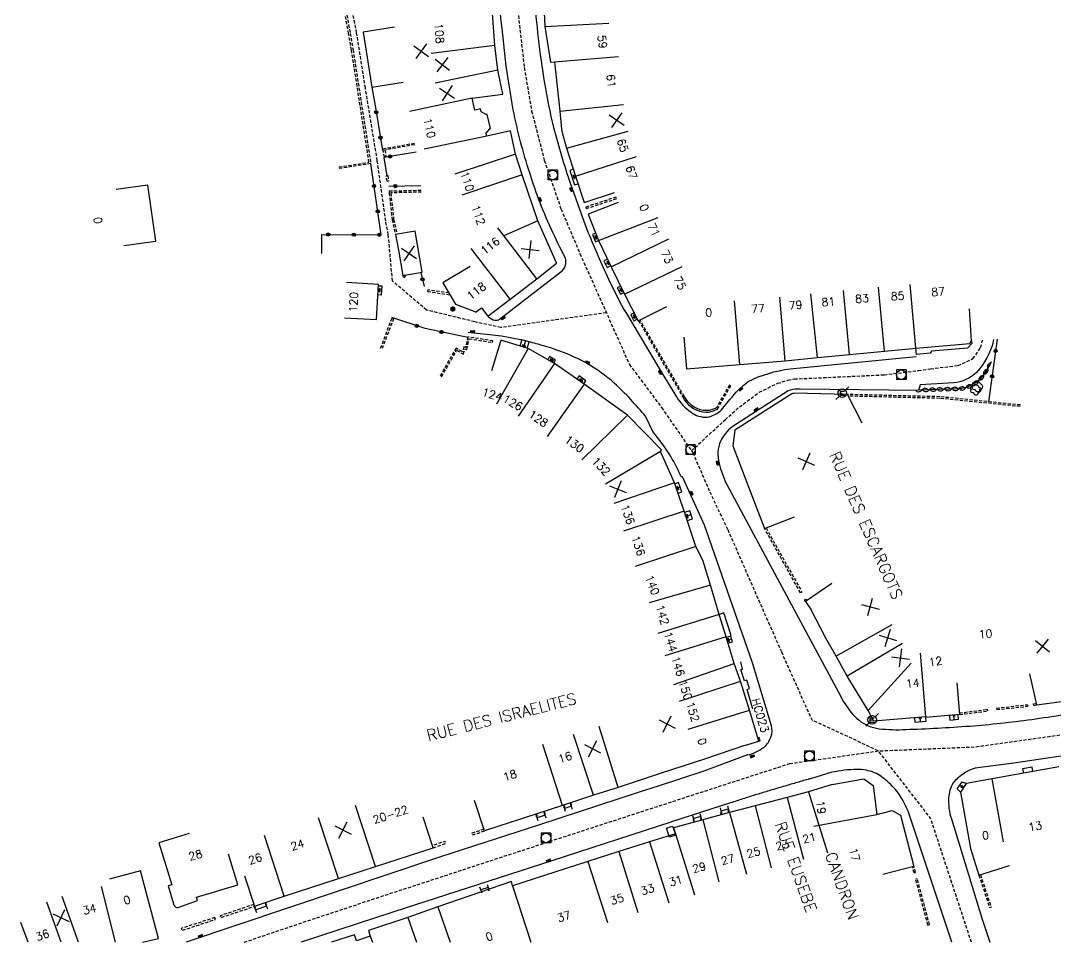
# Model space of a CAD drawing. Header units: millimetres. Extents: x 114000 to 119599, y 121000 to 124063.
# Drawn here: x 114607.8 to 114769.5, y 121000 to 121144 of the extents above; entities that cross this region are included whole.
import ezdxf
from ezdxf.enums import TextEntityAlignment as Align

# ---------------------------------------------------------------- set-up
doc = ezdxf.new("R2010")
doc.units = ezdxf.units.MM
doc.linetypes.add('DASHED', pattern=[0.75, 0.5, -0.25])
doc.layers.get('0').update_dxf_attribs({"linetype": 'CONTINUOUS'})
for name, color, linetype in [('W0001', 6, 'DASHED'), ('W0008', 7, 'CONTINUOUS'), ('W0100', 7, 'CONTINUOUS'), ('W0105', 7, 'CONTINUOUS'), ('W0112', 1, 'DASHED'), ('W0300', 7, 'CONTINUOUS'), ('W0310', 3, 'CONTINUOUS'), ('W0322', 7, 'CONTINUOUS'), ('W0334', 7, 'CONTINUOUS'), ('W0400', 7, 'CONTINUOUS'), ('W0420', 7, 'CONTINUOUS'), ('W0471', 7, 'CONTINUOUS'), ('W0984', 7, 'CONTINUOUS'), ('W0989', 7, 'CONTINUOUS'), ('W0991', 7, 'CONTINUOUS'), ('W1102', 7, 'CONTINUOUS'), ('W1471', 7, 'CONTINUOUS')]:
    doc.layers.add(name, color=color, linetype=linetype)
doc.styles.get("Standard").update_dxf_attribs({"font": 'romans.shx', "width": 0.85})

# ---------------------------------------------------------------- blocks, each defined once
blk = doc.blocks.new('T400')
for p, q in [((-0.15, 0.3), (0.15, 0.3)), ((-0.15, -0.25), (-0.15, 0.3)), ((-0.15, 0.15), (0.15, 0.15)), ((-0.15, 0), (0.15, 0)), ((0.15, 0.3), (0.15, -0.25)), ((-0.15, -0.15), (0.15, -0.15)), ((-0.15, -0.25), (-0.15, -0.3)), ((-0.15, -0.3), (0.15, -0.3)), ((0.15, -0.3), (0.15, -0.25))]:
    blk.add_line(p, q)
blk = doc.blocks.new('T420')
for p, q in [((0.75, 0.75), (-0.75, 0.75)), ((-0.75, 0.75), (-0.75, -0.75)), ((0.75, 0.75), (0.75, -0.75)), ((0.75, -0.75), (-0.75, -0.75))]:
    blk.add_line(p, q)
blk.add_ellipse((0, 0), major_axis=(-0.53, 0.53), ratio=1, start_param=3.926991, end_param=10.210176)
blk = doc.blocks.new('T300')
for p, q in [((-0.8, 0.51), (-0.86, 0.34)), ((-0.86, 0.34), (-0.86, 0.17)), ((-0.86, 0.17), (-0.74, 0.06)), ((-0.69, 0.63), (-0.8, 0.51)), ((-0.8, -0.06), (-0.74, 0.06)), ((-0.74, 0.06), (-0.69, 0.11)), ((-0.57, 0.69), (-0.69, 0.63)), ((-0.46, 0.69), (-0.57, 0.69)), ((-0.29, 0.63), (-0.46, 0.69)), ((-0.29, 0.63), (-0.17, 0.74)), ((-0.23, 0.57), (-0.29, 0.63)), ((-0.17, 0.74), (-0.06, 0.8)), ((-0.06, 0.8), (0.06, 0.8)), ((0.06, 0.8), (0.23, 0.74)), ((0.23, 0.74), (0.34, 0.63)), ((0.34, 0.63), (0.4, 0.51)), ((0.46, 0.46), (0.34, 0.46)), ((0.4, 0.51), (0.4, 0.46)), ((0.57, 0.4), (0.46, 0.46)), ((0.57, 0.4), (0.69, 0.29)), ((0.69, 0.29), (0.74, 0.17)), ((0.74, 0.06), (0.69, -0.17)), ((0.74, 0.17), (0.74, 0.06)), ((-0.8, -0.17), (-0.8, -0.06)), ((-0.8, -0.23), (-0.8, -0.17)), ((-0.74, -0.34), (-0.8, -0.23)), ((-0.69, -0.4), (-0.74, -0.34)), ((-0.51, -0.46), (-0.69, -0.4)), ((-0.4, -0.46), (-0.51, -0.46)), ((-0.4, -0.46), (-0.34, -0.46)), ((-0.34, -0.46), (-0.34, -0.4)), ((-0.34, -0.51), (-0.34, -0.46)), ((-0.29, -0.63), (-0.34, -0.51)), ((-0.17, -0.74), (-0.29, -0.63)), ((-0.06, -0.8), (-0.17, -0.74)), ((0.06, -0.8), (-0.06, -0.8)), ((0.17, -0.74), (0.06, -0.8)), ((0.23, -0.69), (0.17, -0.74)), ((0.29, -0.46), (0.23, -0.46)), ((0.29, -0.63), (0.23, -0.69)), ((0.46, -0.4), (0.29, -0.46)), ((0.34, -0.51), (0.29, -0.63)), ((0.34, -0.51), (0.34, -0.46)), ((0.57, -0.34), (0.46, -0.4)), ((0.63, -0.29), (0.57, -0.34)), ((0.69, -0.17), (0.63, -0.29))]:
    blk.add_line(p, q)
blk = doc.blocks.new('T471')
for p, q in [((-0.333334, 0.333334), (-0.333334, -0.333334)), ((-0.333334, 0.333334), (0.333334, 0.333334)), ((-0.333334, 0), (0, 0)), ((0.500001, 0.500001), (1.000002, 1.000002)), ((-0.500001, -0.500001), (-1.000002, -1.000002)), ((-0.333334, -0.333334), (0.333334, -0.333334))]:
    blk.add_line(p, q)
blk.add_ellipse((0, 0), major_axis=(0.471405, 0.471405), ratio=1, start_param=5.4977871438, end_param=11.780972451)
blk = doc.blocks.new('t991o')
at = {"color": 0, "linetype": 'Continuous'}
for p, q in [((-1, 1), (1, -1)), ((-1, -1), (1, 1))]:
    blk.add_line(p, q, dxfattribs=at)
blk = doc.blocks.new('t322o')
at = {"color": 0, "linetype": 'Continuous'}
for radius in [0.25, 0.15]:
    blk.add_circle((0, 0), radius, dxfattribs=at)
blk = doc.blocks.new('t310o')
at = {"color": 0, "linetype": 'Continuous'}
for centre, start, end in [((-0.5, 0.38), 216.8699, 323.1304), ((0.5, -0.37), 36.8699, 143.1303)]:
    blk.add_arc(centre, 0.625, start, end, dxfattribs=at)
blk = doc.blocks.new('t105o')
for p, q in [((-0.5, 0), (0.5, 0)), ((0.5, 0), (0.2, 0.1)), ((0.5, 0), (0.2, -0.1))]:
    blk.add_line(p, q)
blk = doc.blocks.new('T1471')
at = {"color": 0, "linetype": 'Continuous', "flags": 128}
blk.add_lwpolyline([(-0.75, -0.5), (-0.75, 0.5), (0.75, 0.5), (0.75, -0.5), (-0.75, -0.5)], dxfattribs=at)

msp = doc.modelspace()

# ---------------------------------------------------------------- linework, layer by layer
at = {"layer": 'W0001'}
for points in [[(114668.13, 121265.54), (114676.34, 121242.29), (114681.08, 121225.65), (114682.6, 121214.61), (114684.46, 121200.29), (114685.09, 121192.9), (114685.18, 121184.49), (114685.06, 121173.25), (114685.07, 121153.05), (114685.42, 121146.24), (114686.5, 121136.63), (114687.66, 121129.85), (114689.64, 121122.15), (114692.25, 121114.54), (114695.21, 121107.57), (114702.93, 121090.26), (114707.95, 121083.53), (114712.83, 121076.49), (114715.47, 121070.39), (114718.28, 121064.48), (114724.65, 121049.95), (114726.68, 121045.41)], [(114699.33, 121098.33), (114682.85, 121096.01), (114678.76, 121096.93), (114671.22, 121098.76), (114665.92, 121103.31), (114665.27, 121110.53), (114664.86, 121112.67), (114663.55, 121122.1), (114661.69, 121133.46), (114660.32, 121142.07), (114659.33, 121147.16), (114658.38, 121152.35), (114657.33, 121156.76), (114657, 121158.58), (114655.66, 121171.33)], [(114712.64, 121076.77), (114717.88, 121081.63), (114720.12, 121083.63), (114723.22, 121085.92), (114726.08, 121087.32), (114727.68, 121087.82), (114728.7, 121088), (114742.71, 121088.64), (114748.05, 121089.3), (114749.96, 121089.6), (114754.29, 121090.09), (114756.6, 121091.17), (114757.79, 121092.9), (114758.1, 121094.06)]]:
    msp.add_lwpolyline(points, dxfattribs=at)
at = {"layer": 'W0001', "flags": 128}
for points in [[(114727.96, 121027.91), (114741.81, 121029.9), (114756.81, 121030.52), (114776.63, 121033.3), (114801.9, 121039.5), (114819.62, 121045.46), (114832.64, 121048.63), (114827.87, 121073.14), (114827.87, 121073.14)], [(114756.35, 121000), (114749.98, 121019.38), (114741.81, 121029.9), (114731.46, 121034.73), (114726.68, 121045.41), (114726.68, 121045.41)], [(114642.75, 121000), (114648.79, 121002.06), (114663.4, 121006.91), (114686.69, 121014.53), (114713.79, 121023.33), (114727.96, 121027.91)]]:
    msp.add_lwpolyline(points, dxfattribs=at)
at = {"layer": 'W0008', "flags": 128}
for points in [[(114680.83, 121097.81), (114680.9, 121097.71, 0.1333), (114681.91, 121097.17, 0.1913), (114682.65, 121097.35), (114692.23, 121104.73, 0.1614), (114692.94, 121105.77, 0.1061), (114692.95, 121106.86, -0.026124), (114688.74, 121116.1, -0.0073), (114687.36, 121120.18, -0.0293), (114684.79, 121130.01, -0.0141), (114683.57, 121137.82), (114683.03, 121142.73, -0.0119), (114682.46, 121149.2, -0.012), (114682.29, 121155.78), (114682.27, 121173.08, 0.1086), (114681.46, 121175.64, 0.1597), (114680.14, 121176.71, 0.1355), (114678.73, 121176.76), (114662.38, 121173.15, 0.0319), (114660.4, 121172.57, 0.0164), (114658.13, 121171.64)], [(114688.04, 121147.9, 0.0138), (114688.7, 121141.24, 0.0312), (114691.07, 121127.28, 0.0172), (114693.71, 121118.48), (114695.38, 121113.79), (114696.44, 121110.95, 0.0087), (114699.67, 121103.59, 0.0259), (114702.46, 121098.21), (114707.91, 121089.12), (114710.27, 121085.22, 0.1133), (114712.56, 121082.81, 0.1686), (114715.07, 121082.01, 0.1287), (114717.34, 121083.2), (114718.64, 121084.78, -0.0645), (114721.5, 121087.61, -0.0856), (114728.04, 121089.57), (114747.73, 121091.51)], [(114686.11, 121094.07, 0.000542), (114685.92, 121094.12), (114682.95, 121094.69), (114677.76, 121095.23)], [(114722.15, 121043.64), (114714.65, 121065.18), (114711.22, 121072.71), (114711.06, 121072.65, 0.0237), (114709.4, 121075.89, 0.0313), (114706.59, 121079.81), (114705.51, 121082.07, 0.0351), (114700.56, 121087.36, 0.0516), (114696.37, 121090.38, 0.0587), (114689.57, 121093.16, 0.006982), (114687.2, 121093.8)], [(114759.81, 121094.18), (114759.77, 121093.86, -0.1167), (114757.15, 121089.02, -0.173), (114753.57, 121087.38), (114748.37, 121087.09), (114748.08, 121086.21)], [(114748.08, 121086.21), (114729.62, 121086.4, 0.075366), (114728.06, 121086.26, 0.0751), (114727.73, 121086.12), (114718.96, 121080.52, 0.0936), (114717.14, 121078.29, 0.1551), (114716.93, 121074.81, 0.056), (114718.15, 121071.5), (114731.21, 121047.17)], [(114731.21, 121047.17), (114735.94, 121038.4, 0.0598), (114737.8, 121035.64, 0.1268), (114740.65, 121033.65, 0.0566), (114742.39, 121033.31, 0.0347), (114746.71, 121033.27, 0.0109), (114756.67, 121033.83, 0.0145), (114766.37, 121034.91, 0.0104), (114776.59, 121036.59, 0.0149), (114788.17, 121039.02, 0.0109), (114798.08, 121041.73, 0.0137), (114809.6, 121045.36), (114818.5, 121048.5, 0.0577), (114819.75, 121049.09, 0.1013), (114821.2, 121050.52, 0.0731), (114822.27, 121052.97, 0.0521), (114824.15, 121062.82, 0.0268), (114824.45, 121070.65, 0.0283), (114824.27, 121073.81, 0.0258), (114823.59, 121077.22), (114823.59, 121077.22)], [(114721.39, 121029.26, 0.0966), (114723.93, 121030.45, 0.1344), (114725.03, 121032.06, 0.1557), (114725.11, 121033.82), (114722.15, 121043.64), (114722.15, 121043.64)], [(114874.78, 121023.73), (114860.28, 121031.77), (114847.38, 121038.85, 0.0406), (114842.2, 121041.06, 0.0268), (114837.05, 121042.62, 0.035), (114829.61, 121043.74, 0.0943), (114824.57, 121043.55), (114820.74, 121042.42, 0.0088), (114805.73, 121037.27, -0.0146), (114794.48, 121033.97, -0.0284), (114776.67, 121030.01), (114762.98, 121027.96), (114756.96, 121027.21, 0.1439), (114753.47, 121024.85, 0.1205), (114752.79, 121022.56, 0.0947), (114753.22, 121019.28), (114757.98, 121003.79), (114759.24, 121000)], [(114753.28, 121000), (114746.77, 121019.55, 0.0725), (114745.13, 121023.05, 0.0579), (114743.22, 121025.11, 0.0767), (114741.23, 121026.49, 0.1013), (114738.51, 121027, 0.0451), (114734.54, 121026.56), (114734.54, 121026.56)]]:
    msp.add_lwpolyline(points, format="xyb", dxfattribs=at)
for points in [[(114722.23, 121036.4), (114721.33, 121039.51), (114721.69, 121039.67), (114721.28, 121040.95), (114720.92, 121040.86), (114720.36, 121042.6), (114720.62, 121042.68), (114720.33, 121043.79), (114720.33, 121043.79)], [(114721.39, 121029.26), (114714.57, 121026.75), (114707.59, 121024.46), (114704.44, 121023.44), (114688.88, 121018.37), (114673.43, 121013.37), (114633.71, 121000)], [(114734.54, 121026.56), (114731.21, 121025.54), (114731.08, 121025.51), (114730.84, 121025.45), (114730.6, 121025.38), (114730.35, 121025.31), (114730.11, 121025.25), (114729.86, 121025.18), (114729.62, 121025.11), (114729.38, 121025.04), (114729.13, 121024.97), (114728.89, 121024.9), (114728.65, 121024.82), (114728.41, 121024.75), (114728.16, 121024.68), (114727.92, 121024.61), (114727.68, 121024.54), (114727.44, 121024.46), (114727.19, 121024.39), (114726.95, 121024.32), (114726.71, 121024.25), (114726.46, 121024.18), (114726.22, 121024.11), (114725.98, 121024.04), (114725.73, 121023.96), (114725.49, 121023.89), (114725.25, 121023.82), (114725.01, 121023.75), (114724.76, 121023.68), (114724.52, 121023.6), (114724.28, 121023.53), (114724.04, 121023.46), (114723.79, 121023.38), (114723.55, 121023.31), (114723.31, 121023.23), (114723.07, 121023.16), (114722.82, 121023.08), (114722.58, 121023.01), (114722.34, 121022.93), (114722.1, 121022.86), (114721.86, 121022.78), (114721.62, 121022.71), (114721.37, 121022.63), (114721.13, 121022.55), (114720.89, 121022.48), (114720.65, 121022.4), (114720.41, 121022.32), (114720.17, 121022.24), (114719.93, 121022.17), (114719.69, 121022.09), (114719.44, 121022.01), (114719.2, 121021.93), (114718.96, 121021.85), (114718.72, 121021.77), (114709.52, 121018.8), (114709.52, 121018.8), (114709.41, 121018.76), (114690.82, 121012.73), (114666.15, 121004.74), (114651.67, 121000)]]:
    msp.add_lwpolyline(points, dxfattribs=at)
at = {"layer": 'W0100'}
for p, q in [((114753.6, 121035.49), (114753.46, 121035.22)), ((114753.66, 121034.79), (114753.6, 121035.49)), ((114753.6, 121035.49), (114753.79, 121035.25)), ((114748.35, 121035.15), (114748.15, 121034.91)), ((114748.4, 121034.47), (114748.35, 121035.15)), ((114748.35, 121035.15), (114748.58, 121034.95)), ((114754.54, 121024.52), (114755.1, 121024.15)), ((114755.07, 121024.11), (114754.69, 121024.19)), ((114755.1, 121024.15), (114754.92, 121024.49))]:
    msp.add_line(p, q, dxfattribs=at)
at = {"layer": 'W0100', "flags": 128}
for points in [[(114689.45, 121148.52), (114689.74, 121143.03), (114690.6, 121137.46), (114691.24, 121137.53), (114692.05, 121129.81), (114692.33, 121126.99), (114692.41, 121126.52), (114693.08, 121124.06), (114694.5, 121119.65), (114695.85, 121115.57), (114700.6, 121117.13)], [(114678.08, 121105.58), (114673.79, 121103.02), (114675.79, 121099.67), (114678.81, 121098.51), (114678.88, 121098.42), (114679.85, 121099.12), (114680.83, 121097.81), (114684.28, 121100.44), (114688.46, 121103.66), (114691.55, 121106.09), (114691.52, 121106.14), (114688.62, 121112.72), (114686.2, 121119.89), (114685.16, 121123.11), (114684.35, 121126.75), (114680.67, 121125.9), (114680.57, 121126.37), (114681.11, 121127.07), (114681.23, 121127.12), (114680.97, 121128.23), (114680.71, 121129.33), (114680.58, 121129.33), (114679.78, 121129.72), (114679.66, 121130.18), (114678.78, 121129.97), (114678.37, 121131.87), (114683.15, 121132.46), (114682.39, 121136.21), (114681.91, 121140.08), (114681.54, 121145.09)], [(114666.26, 121142.94), (114661.32, 121142.16), (114662.67, 121133.59), (114667.61, 121134.36)], [(114694.15, 121120.75), (114693.63, 121120.58), (114694.37, 121118.33), (114694.88, 121118.5)], [(114623.98, 121108.86), (114628.93, 121109.54), (114627.73, 121118.29), (114622.78, 121117.61)], [(114701.17, 121115.55), (114696.51, 121113.75), (114698.11, 121109.61), (114700.1, 121105.53), (114702.18, 121101.22), (114704.29, 121097.06), (114708.75, 121099.32)], [(114669.47, 121111.1), (114666.39, 121110.56), (114666.85, 121108.13), (114667.52, 121104.15), (114670.58, 121104.68), (114669.47, 121111.1)], [(114697.66, 121110.78), (114697.15, 121110.58), (114697.61, 121109.43), (114698.11, 121109.62)], [(114699.52, 121106.72), (114698.95, 121106.44), (114699.44, 121105.43), (114700.02, 121105.71)], [(114658.42, 121097.57), (114663.41, 121097.26), (114663.74, 121102.76), (114658.75, 121103.06)], [(114663.65, 121101.2), (114664.21, 121101.16), (114664.32, 121102.47), (114663.73, 121102.5)], [(114701.58, 121102.48), (114701.04, 121102.22), (114701.54, 121101.23), (114702.06, 121101.48)], [(114711.43, 121094.54), (114711.83, 121089.56), (114720.17, 121090.24), (114727.26, 121090.82), (114732.33, 121091.36), (114737.31, 121091.84), (114742.79, 121092.35), (114747.65, 121092.79), (114756.12, 121093.53), (114756.39, 121093.95), (114756.05, 121098.93)], [(114703.66, 121098.3), (114703.14, 121098.03), (114703.64, 121097.08), (114704.15, 121097.34)], [(114719.3, 121043.55), (114718.02, 121047.71), (114716.93, 121051.21), (114715.6, 121055.81), (114714.38, 121059.71), (114713.31, 121061.85), (114711.49, 121067.36), (114709.99, 121071.77), (114707.81, 121076.69), (114707.96, 121076.91), (114702.65, 121082.35), (114695.88, 121087.17), (114691.25, 121090.4), (114687.1, 121092.74), (114682.84, 121094.04), (114682.78, 121093.83), (114681.38, 121089.26)], [(114686.97, 121092.78), (114687.28, 121093.78), (114686.12, 121094.1), (114685.82, 121093.13)], [(114691.15, 121090.45), (114691.41, 121090.91), (114690.44, 121091.48), (114690.17, 121091.01)], [(114695.79, 121087.23), (114696.13, 121087.72), (114695.07, 121088.46), (114694.72, 121087.98)], [(114710.53, 121070.17), (114711.1, 121070.36), (114710.61, 121071.81), (114710.04, 121071.61)], [(114711.98, 121065.88), (114712.76, 121066.14), (114712.35, 121067.39), (114711.56, 121067.13)], [(114754.08, 121040.55), (114754.5, 121035.57), (114749.25, 121035.12), (114749.25, 121035.23), (114741.13, 121034.53), (114740.21, 121036.22), (114736.97, 121041.59), (114735.21, 121044.69), (114733.62, 121047.52), (114731.31, 121051.95), (114731.31, 121051.95)], [(114718.33, 121046.71), (114719.04, 121046.93), (114718.77, 121047.84), (114718.05, 121047.62)], [(114765.41, 121041.96), (114766.5, 121037.08), (114770.86, 121037.66), (114776.16, 121038.36), (114782.82, 121039.23), (114787.53, 121040.52), (114786.21, 121045.34), (114786.21, 121045.34)], [(114720.89, 121030.73), (114723.14, 121031.42), (114721.67, 121036.24), (114720.27, 121040.77), (114719.3, 121043.55), (114719.3, 121043.55)], [(114752.92, 121035.43), (114752.98, 121034.71), (114754.34, 121034.87), (114754.29, 121035.55), (114754.29, 121035.55)], [(114747.45, 121035.07), (114747.51, 121034.39), (114749.3, 121034.56), (114749.25, 121035.12), (114749.25, 121035.12)], [(114720.89, 121030.73), (114714.64, 121028.62), (114707.73, 121026.35), (114701.19, 121024.17), (114697.34, 121022.97), (114692.49, 121021.37), (114680.29, 121017.39), (114678.74, 121022.15)], [(114723.17, 121031.4), (114723.36, 121031.47), (114723.2, 121031.97), (114723.01, 121031.9), (114723.17, 121031.4), (114723.17, 121031.4)], [(114770.01, 121027.41), (114759.6, 121025.54), (114755.53, 121024.8), (114754.65, 121023.46), (114756.21, 121014.65), (114757.51, 121010.49), (114762.28, 121011.98), (114762.28, 121011.98)], [(114765.96, 121026.68), (114765.84, 121027.36), (114764.34, 121027.11), (114764.47, 121026.41), (114764.47, 121026.41)], [(114734.62, 121024.66), (114730.9, 121023.51), (114727.58, 121022.64), (114722.55, 121021.33), (114718.55, 121020.28), (114709.81, 121017.87), (114710.11, 121016.95), (114706.07, 121015.69), (114701.26, 121014.18), (114696.41, 121012.6), (114684.69, 121008.81), (114684.49, 121009.5), (114673, 121005.54), (114673, 121005.52), (114668.3, 121003.89), (114662.17, 121001.87), (114662.46, 121000.95), (114660.32, 121000.22), (114660, 121001.18), (114656.42, 121000)], [(114734.62, 121024.66), (114739.54, 121025.56), (114740.99, 121024.47), (114741.59, 121019.96), (114743.96, 121020.6), (114745.28, 121019.85), (114747.37, 121011.83), (114742.53, 121010.57), (114742.53, 121010.57)], [(114754.65, 121023.46), (114754.14, 121023.97), (114754.93, 121025.07), (114755.53, 121024.8), (114755.53, 121024.8)], [(114693.86, 121021.24), (114692.81, 121020.91)], [(114642.79, 121010.37), (114644.39, 121005.63), (114649.02, 121007.19), (114657.48, 121009.95), (114663.27, 121011.84), (114672.29, 121014.78), (114670.74, 121019.53)], [(114689.76, 121019.85), (114688.53, 121019.45)], [(114714.07, 121019.63), (114712.92, 121019.33)], [(114718.37, 121020.81), (114717.23, 121020.51)], [(114634.18, 121017), (114629.41, 121015.52), (114631.43, 121008.99), (114630.88, 121008.83), (114631.72, 121006.02), (114631.83, 121005.73), (114632.06, 121005.51), (114632.26, 121005.45), (114632.47, 121005.46), (114632.73, 121005.52), (114635.49, 121006.51), (114635.3, 121007.04), (114641.75, 121008.97), (114640.32, 121013.76)], [(114626.88, 121000), (114629.38, 121000.62), (114626.56, 121011.15), (114621.73, 121009.85)], [(114680.87, 121008.57), (114679.7, 121008.18)], [(114646.26, 121005.66), (114644.57, 121005.09)]]:
    msp.add_lwpolyline(points, dxfattribs=at)
at = {"layer": 'W0100'}
for points in [[(114694, 121119.46), (114694.52, 121119.62), (114694.16, 121119.81), (114694.33, 121119.27), (114694.52, 121119.62)], [(114697.38, 121110.01), (114697.88, 121110.2), (114697.52, 121110.36), (114697.72, 121109.84), (114697.88, 121110.2)], [(114699.19, 121105.93), (114699.77, 121106.22), (114699.39, 121106.35), (114699.64, 121105.84), (114699.77, 121106.22)], [(114664.27, 121101.82), (114663.69, 121101.85), (114663.95, 121101.55), (114663.99, 121102.12), (114663.69, 121101.85)], [(114701.29, 121101.73), (114701.82, 121101.98), (114701.44, 121102.11), (114701.69, 121101.6), (114701.82, 121101.98)], [(114703.39, 121097.56), (114703.91, 121097.82), (114703.53, 121097.94), (114703.78, 121097.44), (114703.91, 121097.82)], [(114686.7, 121093.94), (114686.4, 121092.96), (114686.75, 121093.14), (114686.21, 121093.31), (114686.4, 121092.96)], [(114690.92, 121091.19), (114690.66, 121090.73), (114691.05, 121090.84), (114690.56, 121091.12), (114690.66, 121090.73)], [(114695.6, 121088.09), (114695.26, 121087.6), (114695.65, 121087.67), (114695.19, 121088), (114695.26, 121087.6)], [(114710.86, 121071.09), (114710.29, 121070.89), (114710.65, 121070.72), (114710.46, 121071.25), (114710.29, 121070.89)], [(114712.55, 121066.76), (114711.77, 121066.51), (114712.13, 121066.33), (114711.95, 121066.86), (114711.77, 121066.51)], [(114734.56, 121056.05), (114730.42, 121053.25), (114731.31, 121051.95)], [(114718.91, 121047.38), (114718.19, 121047.16), (114718.54, 121046.97), (114718.38, 121047.51), (114718.19, 121047.16)]]:
    msp.add_lwpolyline(points, dxfattribs=at)
at = {"layer": 'W0100', "flags": 128}
msp.add_lwpolyline([(114739.29, 121081.11), (114737.02, 121085.57), (114728.67, 121085.76, 0.0183), (114728.48, 121085.72, 0.0751), (114728.16, 121085.58), (114719.38, 121079.98), (114719.06, 121077.54), (114721.54, 121071.16), (114724.04, 121064.65), (114728.7, 121066.45)], format="xyb", dxfattribs=at)
at = {"layer": 'W0112'}
for p, q in [((114723.35, 121066.39), (114723.4, 121066.3)), ((114760.27, 121036.59), (114765.13, 121037.12)), ((114765.13, 121037.12), (114765.16, 121036.87)), ((114766.04, 121037.26), (114766.44, 121037.32)), ((114766.08, 121037.01), (114766.04, 121037.26)), ((114766.08, 121037.01), (114766.5, 121037.07)), ((114766.5, 121037.08), (114766.5, 121037.07)), ((114754.48, 121035.82), (114758.89, 121036.4)), ((114754.5, 121035.57), (114758.92, 121036.15)), ((114758.92, 121036.15), (114758.89, 121036.4)), ((114760.27, 121036.59), (114760.3, 121036.34)), ((114760.3, 121036.34), (114765.16, 121036.87)), ((114747.4, 121010.86), (114747.13, 121011.77)), ((114747.64, 121010.93), (114747.37, 121011.83)), ((114747.4, 121010.86), (114747.64, 121010.93)), ((114747.89, 121009.93), (114747.65, 121009.87)), ((114749.56, 121002.69), (114747.65, 121009.87)), ((114749.81, 121002.76), (114747.89, 121009.93)), ((114757.51, 121010.49), (114759.2, 121005.39)), ((114757.75, 121010.57), (114759.44, 121005.47)), ((114759.44, 121005.47), (114759.2, 121005.39)), ((114749.56, 121002.69), (114749.81, 121002.76))]:
    msp.add_line(p, q, dxfattribs=at)
for points in [[(114657.55, 121121.11), (114662.25, 121121.84), (114659.52, 121139.37), (114659.07, 121141.93), (114658.46, 121145.28), (114657.72, 121145.14), (114657.68, 121145.39), (114658.66, 121145.57), (114659.32, 121141.98), (114659.76, 121139.42), (114662.53, 121121.63), (114657.59, 121120.86)], [(114669.39, 121124.59), (114664.72, 121123.75), (114664.91, 121122.67), (114664.66, 121122.62), (114664.43, 121123.95), (114669.35, 121124.83)], [(114670.4, 121117.42), (114665.4, 121117.31), (114665.41, 121117.03), (114665.85, 121112.87), (114666.39, 121110.56)], [(114670.41, 121117.17), (114665.66, 121117.07), (114665.66, 121117.05), (114666.1, 121112.91), (114666.64, 121110.61)], [(114700.86, 121116.4), (114696.11, 121114.84), (114696.19, 121114.6), (114700.94, 121116.16)], [(114667.52, 121104.15), (114667.54, 121104.06), (114667.79, 121103.85), (114667.95, 121104.04), (114667.76, 121104.19)], [(114674.74, 121101.43), (114671.43, 121101.9), (114671.4, 121101.66), (114674.9, 121101.15)], [(114664.07, 121092.82), (114665.85, 121097.49), (114666.08, 121097.4), (114664.3, 121092.73)], [(114704.37, 121097.1), (114711.31, 121085.1), (114711.56, 121084.7), (114711.85, 121084.33), (114712.17, 121083.98), (114712.53, 121083.67), (114712.93, 121083.4), (114713.39, 121083.15), (114713.89, 121082.96), (114714.39, 121082.84), (114714.91, 121082.79), (114715.41, 121082.83), (114715.67, 121082.89), (114715.93, 121082.97), (114716.19, 121083.07), (114716.44, 121083.17), (114716.69, 121083.28), (114718.76, 121086.93), (114718.54, 121087.05), (114716.51, 121083.48), (114716.34, 121083.4), (114716.09, 121083.3), (114715.85, 121083.21), (114715.61, 121083.13), (114715.38, 121083.08), (114714.91, 121083.05), (114714.43, 121083.09), (114713.96, 121083.2), (114713.5, 121083.38), (114713.06, 121083.61), (114712.69, 121083.87), (114712.35, 121084.16), (114712.04, 121084.49), (114711.77, 121084.85), (114711.52, 121085.23), (114704.59, 121097.21)], [(114673.59, 121088.35), (114675.94, 121092.47), (114676.99, 121091.87), (114677.25, 121092.69), (114677.51, 121092.61), (114677.88, 121094.28), (114681.56, 121093.7), (114681.6, 121093.95), (114677.68, 121094.56), (114677.32, 121092.93), (114677.09, 121093), (114676.85, 121092.25), (114675.85, 121092.81), (114673.37, 121088.47)], [(114764.01, 121083.93), (114751.4, 121085.22), (114737.02, 121085.57)], [(114763.97, 121083.68), (114751.38, 121084.97), (114737.15, 121085.31)], [(114724.27, 121064.74), (114729.88, 121054.7), (114729.66, 121054.58), (114724.04, 121064.65)], [(114730.42, 121053.25), (114730.29, 121053.49), (114730.51, 121053.61), (114730.63, 121053.39)]]:
    msp.add_lwpolyline(points, dxfattribs=at)
msp.add_lwpolyline([(114665.07, 121118.87), (114664.94, 121119.72), (114665.19, 121119.76), (114665.32, 121118.91)], close=True, dxfattribs=at)
at = {"layer": 'W0112', "flags": 128}
for points in [[(114680.2, 121017.67), (114678.33, 121017.05), (114678.43, 121016.77), (114680.29, 121017.39)], [(114672.29, 121014.78), (114674.25, 121015.43), (114674.14, 121015.76), (114672.17, 121015.12)]]:
    msp.add_lwpolyline(points, dxfattribs=at)
for points in [[(114644.29, 121005.92), (114639.01, 121004.15), (114639.11, 121003.86), (114644.39, 121005.63)], [(114638.16, 121003.87), (114632.9, 121002.15), (114633.01, 121001.84), (114638.26, 121003.56)]]:
    msp.add_lwpolyline(points, close=True, dxfattribs=at)
at = {"layer": 'W0310', "flags": 128}
msp.add_lwpolyline([(114759.42, 121090.66, -0.0757), (114757.79, 121088.09, -0.1885), (114754.35, 121086.47), (114748.29, 121086.25)], format="xyb", dxfattribs=at)
at = {"layer": 'W0322'}
msp.add_line((114665.36, 121118.09), (114670.36, 121118.2), dxfattribs=at)
at = {"layer": 'W0322', "flags": 128}
for points in [[(114662.7, 121133.59), (114663.3, 121130.1), (114664.38, 121123.7)], [(114669.61, 121123.4), (114664.56, 121122.58), (114665.03, 121119.73)], [(114654.91, 121107.57), (114654.86, 121110.56), (114664.15, 121110.5), (114662.53, 121121.63)], [(114670.36, 121104.64), (114670.85, 121102.45)], [(114677.67, 121094.49), (114671.03, 121095.86), (114665.84, 121097.58)], [(114760.4, 121094.22), (114759.03, 121084.44)]]:
    msp.add_lwpolyline(points, dxfattribs=at)
at = {"layer": 'W0334', "flags": 128}
msp.add_lwpolyline([(114674.97, 121099.02), (114675.28, 121098.59), (114675.72, 121098.86), (114675.41, 121099.28)], close=True, dxfattribs=at)
for points in [[(114756.39, 121093.95), (114756.43, 121093.53), (114755.76, 121092.82), (114750.1, 121092.32), (114749.89, 121092.04), (114747.78, 121091.84), (114747.65, 121092.79)], [(114718.77, 121047.84), (114718.77, 121048.06), (114717.69, 121051.44), (114716.93, 121051.21)]]:
    msp.add_lwpolyline(points, dxfattribs=at)
at = {"layer": 'W1102'}
for p, q in [((114689.74, 121143.03), (114699.72, 121143.56)), ((114681.91, 121140.08), (114671.98, 121138.85)), ((114691.24, 121137.53), (114701.2, 121138.37)), ((114682.39, 121136.21), (114672.59, 121134.21)), ((114678.37, 121131.87), (114668.6, 121129.76)), ((114692.05, 121129.81), (114701.99, 121130.85)), ((114693.08, 121124.06), (114702.72, 121126.7)), ((114680.67, 121125.9), (114670.88, 121123.87)), ((114685.16, 121123.11), (114675.65, 121120.01)), ((114694.5, 121119.65), (114704.02, 121122.73)), ((114686.2, 121119.89), (114676.73, 121116.7)), ((114698.11, 121109.61), (114707.44, 121113.22)), ((114688.46, 121103.66), (114682.36, 121111.59)), ((114688.62, 121112.72), (114683.29, 121110.37)), ((114700.1, 121105.53), (114709.09, 121109.91)), ((114684.28, 121100.44), (114678.2, 121108.39)), ((114702.18, 121101.22), (114711.19, 121105.57)), ((114737.31, 121091.84), (114736.35, 121101.8)), ((114742.79, 121092.35), (114741.86, 121102.31)), ((114747.65, 121092.79), (114746.76, 121102.75)), ((114720.17, 121090.24), (114719.36, 121100.21)), ((114727.26, 121090.82), (114726.44, 121100.79)), ((114732.33, 121091.36), (114731.27, 121101.31)), ((114687.1, 121092.74), (114682.18, 121084.04)), ((114691.25, 121090.4), (114685.53, 121082.2)), ((114695.88, 121087.17), (114690.08, 121079.02)), ((114702.65, 121082.35), (114695.5, 121075.36)), ((114707.81, 121076.69), (114699.22, 121071.57)), ((114709.99, 121071.77), (114700.52, 121068.55)), ((114711.49, 121067.36), (114701.99, 121064.23)), ((114713.31, 121061.85), (114703.81, 121058.71)), ((114715.6, 121055.81), (114706, 121053.02)), ((114716.93, 121051.21), (114707.38, 121048.25)), ((114743.92, 121049.6), (114735.21, 121044.69)), ((114718.02, 121047.71), (114708.47, 121044.76)), ((114745.59, 121046.65), (114736.97, 121041.59)), ((114749.25, 121035.23), (114748.4, 121045.19)), ((114709.86, 121040.27), (114719.3, 121043.55)), ((114740.21, 121036.22), (114746.95, 121043.61)), ((114710.77, 121037.65), (114720.27, 121040.77)), ((114712.11, 121033.31), (114721.67, 121036.24)), ((114761.39, 121015.7), (114759.6, 121025.54)), ((114731.75, 121018.16), (114741.59, 121019.96))]:
    msp.add_line(p, q, dxfattribs=at)
at = {"layer": 'W1102', "flags": 128}
for points in [[(114697.34, 121022.97), (114694.22, 121032.47)], [(114701.19, 121024.17), (114698.2, 121033.72)], [(114692.49, 121021.37), (114689.39, 121030.88)], [(114727.58, 121022.64), (114730.12, 121012.97)], [(114730.9, 121023.51), (114733.85, 121013.96)], [(114663.27, 121011.84), (114660.17, 121021.35)], [(114722.55, 121021.33), (114725.06, 121011.65)], [(114657.48, 121009.95), (114654.37, 121019.45)], [(114718.55, 121020.28), (114721.21, 121010.65)], [(114714.38, 121019.13), (114716.91, 121009.46)], [(114649.02, 121007.19), (114645.92, 121016.7)], [(114710.11, 121016.95), (114713.09, 121007.4)], [(114706.07, 121015.69), (114709.07, 121006.15)], [(114701.26, 121014.18), (114704.26, 121004.64)], [(114696.41, 121012.6), (114699.5, 121003.09)], [(114622.63, 121000), (114620.46, 121008.71)], [(114684.69, 121008.81), (114687.54, 121000)], [(114616.9, 121000), (114614.33, 121007.13)], [(114614.19, 121000), (114611.93, 121006.26)], [(114673, 121005.54), (114674.91, 121000)], [(114668.3, 121003.89), (114669.65, 121000)], [(114609, 121000), (114607.85, 121003.09)], [(114662.46, 121000.95), (114662.78, 121000)]]:
    msp.add_lwpolyline(points, dxfattribs=at)

# ---------------------------------------------------------------- block references
at = {"layer": 'W0105'}
for p, rotation in [((114692.81, 121020.91), 106.9178805861262), ((114693.86, 121021.24), 108.0279767065555), ((114717.23, 121020.51), 282.0796097392773), ((114718.37, 121020.81), 285.2225698831897), ((114688.53, 121019.45), 107.6595859035866), ((114689.76, 121019.85), 107.3743704264953), ((114712.92, 121019.33), 282.6348116442291), ((114714.07, 121019.63), 283.4168532554516), ((114679.7, 121008.18), 289.1763462967407), ((114680.87, 121008.57), 288.8633255545305), ((114644.57, 121005.09), 112.0544750193405), ((114646.26, 121005.66), 110.2619481905417)]:
    msp.add_blockref('t105o', p, dxfattribs=dict(at, rotation=rotation))
at = {"layer": 'W0300'}
for p in [(114757.32, 121086.76), (114757.06, 121086.27)]:
    msp.add_blockref('T300', p, dxfattribs=at)
at = {"layer": 'W0310'}
for p, rotation in [((114758.9, 121089.63), 239.7212459087034), ((114758.26, 121088.67), 233.1715417491862), ((114755.5, 121086.68), 196.7525141148565), ((114756.56, 121087.13), 209.4070398323901), ((114757.5, 121087.81), 222.0615655499237), ((114748.6, 121086.27), 182.058833608253), ((114749.75, 121086.31), 182.058833608253), ((114750.91, 121086.35), 182.058833608253), ((114752.06, 121086.39), 182.058833608253), ((114753.22, 121086.43), 182.058833608253), ((114754.37, 121086.47), 184.0979883973228)]:
    msp.add_blockref('t310o', p, dxfattribs=dict(at, rotation=rotation))
at = {"layer": 'W0322'}
for p, rotation in [((114663.38, 121129.65), 279.5656783116441), ((114664.04, 121125.7), 279.5656783116441), ((114665.55, 121122.74), 189.272922391008), ((114663.04, 121118.14), 98.28160567997067), ((114666.36, 121118.12), 1.197293279947317), ((114663.62, 121114.18), 98.28160567997067), ((114655.87, 121110.56), 359.6379003800083), ((114659.87, 121110.53), 359.6379003800083), ((114663.87, 121110.51), 359.6379003800083), ((114670.6, 121103.55), 102.5622198649999), ((114669.71, 121096.3), 161.6683487445617), ((114673.59, 121095.33), 168.3608935818844), ((114760.14, 121092.36), 262.0549129497745), ((114759.58, 121088.4), 262.0549129497745)]:
    msp.add_blockref('t322o', p, dxfattribs=dict(at, rotation=rotation))
at = {"layer": 'W0400'}
for p, rotation in [((114693.86, 121117.59), 20.97982104556293), ((114688.93, 121116.04), 21.38703571929264), ((114675.38, 121098.9), 120.1940410758924), ((114683.21, 121097.53), 127.9003409863387), ((114678.45, 121095.41), 84.07937511699649), ((114696.42, 121090.58), 61.79082934989405), ((114707.78, 121089.05), 32.77992348967388), ((114720.32, 121086.41), 313.365190872878), ((114722.76, 121083.2), 122.4221497592013), ((114716.75, 121074.88), 11.90980606895119), ((114712.62, 121070.16), 24.47159441188248), ((114722.11, 121029.06), 289.5316528138196), ((114690.33, 121012.75), 107.952990408117), ((114635.94, 121000.98), 108.6043773363633)]:
    msp.add_blockref('T400', p, dxfattribs=dict(at, rotation=rotation))
at = {"layer": 'W0420'}
for p in [(114690.95, 121119.85), (114745.39, 121088.65), (114712.47, 121076.95), (114731.03, 121029.1), (114689.9, 121016.31)]:
    msp.add_blockref('T420', p, dxfattribs=at)
at = {"layer": 'W0471'}
for p in [(114736.18, 121085.78), (114740.84, 121034.74)]:
    msp.add_blockref('T471', p, dxfattribs=at)
at = {"layer": 'W0991'}
for p, rotation in [((114670.39, 121139.19), 278.9319122807025), ((114673.71, 121137.1), 277.0916915127705), ((114674.44, 121132.64), 281.5403365254217), ((114700.93, 121128.43), 280.1601161639194), ((114668.5, 121107.63), 279.817899459707), ((114687.42, 121108.23), 38.11236661066781), ((114730.53, 121075.11), 291.0945065618802), ((114701.13, 121070.79), 293.8699697113168), ((114740.55, 121052.41), 30.20813239935346), ((114743.31, 121047.57), 28.10747670714021), ((114767.46, 121046.24), 275.9160849693364), ((114745.28, 121044.43), 37.69193044809313), ((114708.83, 121034.1), 18.41853835390082), ((114697.17, 121030.25), 17.41101653733189), ((114658.2, 121017.55), 18.08188981149298), ((114614.15, 121003.87), 19.86852825668767)]:
    msp.add_blockref('t991o', p, dxfattribs=dict(at, rotation=rotation))
at = {"layer": 'W1471', "rotation": 108.7182639744943}
msp.add_blockref('T1471', (114709.45, 121017.27), dxfattribs=at)

# ---------------------------------------------------------------- texts
at = {"layer": 'W0984'}
msp.add_text('HC023', height=1.25, rotation=286.5584, dxfattribs=at).set_placement((114723.38, 121035.44), align=Align.MIDDLE)
at = {"layer": 'W0989'}
for s, rotation, p in [('RUE DES ESCARGOTS', 293.6565, (114739.91, 121065.13)), ('RUE DES ISRAELITES', 14.1959, (114682.96, 121035.2)), ('RUE EUSEBE', 289.6217, (114728.93, 121011.78)), ('CANDRON', 289.6217, (114736.15, 121008.81))]:
    msp.add_text(s, height=1.75, rotation=rotation, dxfattribs=at).set_placement(p, align=Align.MIDDLE)
at = {"layer": 'W0991'}
for s, rotation, p in [('108', 274.1847, (114673.25, 121141.97)), ('59', 278.7983, (114698.71, 121140.66)), ('61', 275.9746, (114700.1, 121134.55)), ('110', 282.1798, (114671.69, 121127.19)), ('65', 287.9396, (114701.88, 121124.47)), ('67', 288.222, (114703.25, 121120.27)), ('110', 288.0194, (114677.6, 121118.87)), ('112', 288.5969, (114679.35, 121113.59)), ('0', 291.1616, (114705.24, 121114.75)), ('0', 277.8085, (114619.91, 121112.76)), ('71', 295.9864, (114706.75, 121111.3)), ('116', 37.5976, (114681.18, 121108.79)), ('73', 295.7815, (114708.8, 121107.07)), ('75', 296.831, (114710.82, 121102.98)), ('118', 37.4113, (114679.03, 121101.73)), ('87', 4.9742, (114751.15, 121101.63)), ('120', 86.5231, (114659.83, 121100)), ('79', 6.0876, (114728.89, 121099.54)), ('81', 5.4987, (114734.01, 121100.06)), ('83', 5.3314, (114739.26, 121100.56)), ('85', 2.3988, (114744.83, 121100.95)), ('0', 4.6783, (114715.31, 121098.37)), ('77', 4.6783, (114723.02, 121099)), ('124', 343.0064, (114681.5, 121085.56)), ('126', 330.5319, (114684.71, 121084.29)), ('128', 325.1191, (114688.7, 121081.81)), ('130', 324.5616, (114694.34, 121077.84)), ('132', 314.3126, (114698.5, 121074.36)), ('136', 288.7759, (114702.69, 121066.83)), ('136', 288.2747, (114704.33, 121061.94)), ('140', 290.7773, (114706.51, 121055.81)), ('142', 286.182, (114708.1, 121051.14)), ('10', 5.3372, (114758.56, 121048.16)), ('144', 287.2343, (114709.36, 121046.94)), ('146', 287.1346, (114710.54, 121043.13)), ('12', 7.5927, (114750.74, 121043.89)), ('150', 288.2047, (114711.68, 121039.41)), ('14', 5.5823, (114747.18, 121040.48)), ('152', 287.1719, (114712.85, 121036)), ('0', 287.0028, (114714.28, 121031.35)), ('16', 17.5201, (114692.88, 121028.9)), ('18', 18.3333, (114684.26, 121026.08)), ('20-22', 18.0533, (114665.61, 121019.96)), ('19', 277.5653, (114732.86, 121021.09)), ('13', 10.2153, (114766.31, 121018.11)), ('21', 14.7429, (114731.02, 121016.3)), ('0', 10.3114, (114758.55, 121016.71)), ('24', 18.064, (114651.08, 121015.22)), ('25', 14.6725, (114722.32, 121014.04)), ('23', 14.5591, (114726.82, 121015.21)), ('17', 284.6087, (114738.1, 121013.69)), ('28', 15.4948, (114635.14, 121013.63)), ('26', 18.6241, (114644.47, 121013.04)), ('27', 15.9556, (114718.3, 121012.93)), ('29', 14.9725, (114713.82, 121011.69)), ('31', 17.326, (114710.17, 121009.63)), ('33', 17.4372, (114705.76, 121008.25)), ('0', 13.9566, (114624.44, 121006.61)), ('35', 17.967, (114700.99, 121006.73)), ('34', 13.9566, (114618.61, 121005.16)), ('37', 17.9442, (114692.71, 121004.05)), ('36', 19.8685, (114611.23, 121001.12)), ('0', 19.0584, (114681.03, 121000.9))]:
    msp.add_text(s, height=1.25, rotation=rotation, dxfattribs=at).set_placement(p, align=Align.MIDDLE)

doc.saveas('drawing.dxf')
